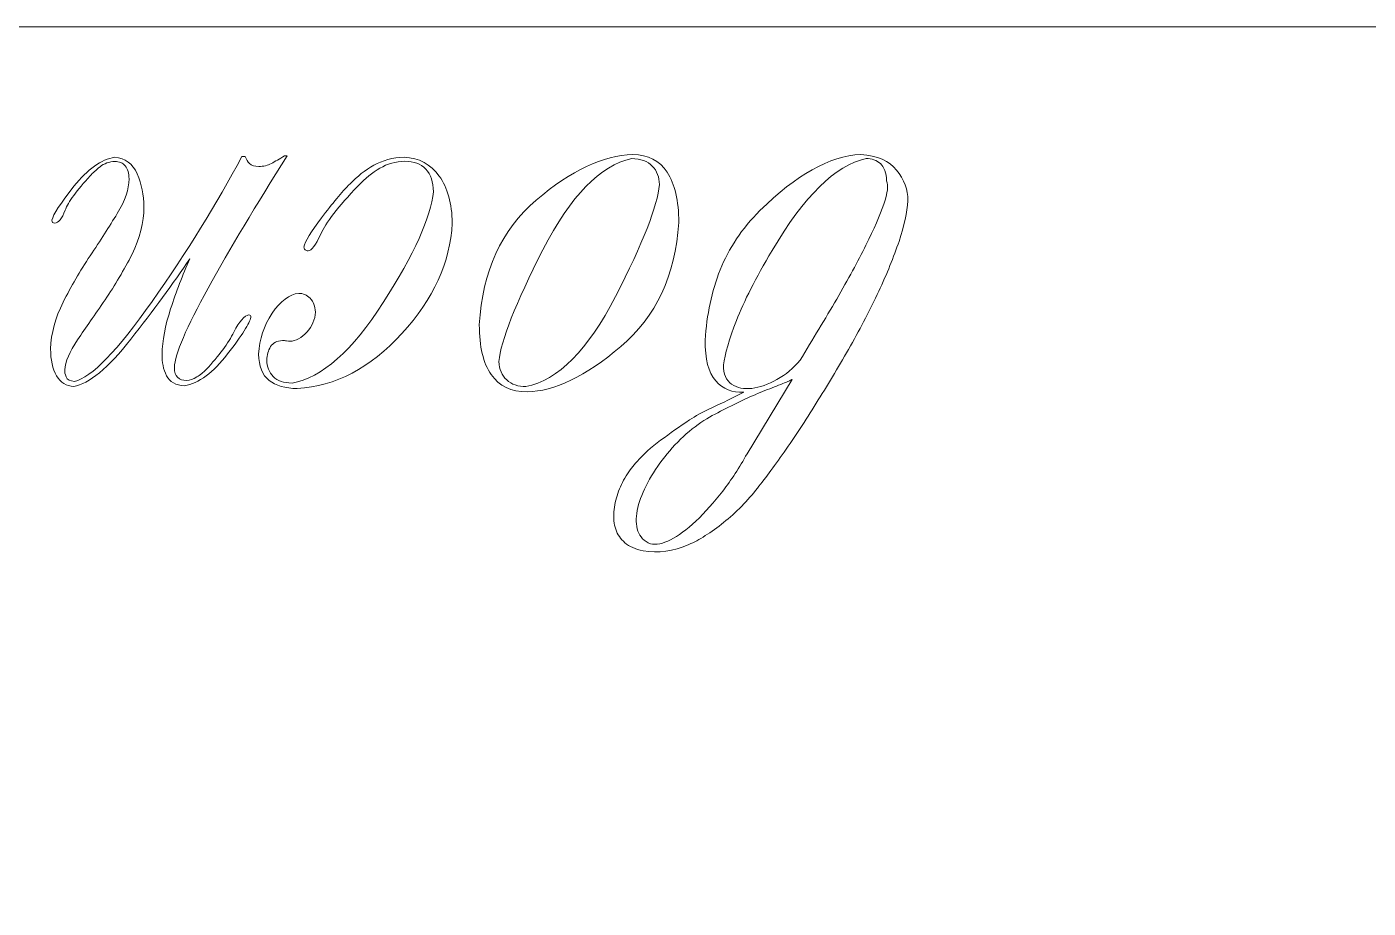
# Model space of a CAD drawing. Header units: centimetres. Extents: x -34.6 to 30.5, y -3.3 to 7.
# Drawn here: x 20.938 to 22.355, y 3.025 to 3.956 of the extents above; entities that cross this region are included whole.
import ezdxf

# ---------------------------------------------------------------- set-up
doc = ezdxf.new("R2010")
doc.units = ezdxf.units.CM
doc.header["$MEASUREMENT"] = 0
doc.layers.add('layer 1', color=7, linetype='Continuous')

msp = doc.modelspace()

# ---------------------------------------------------------------- linework, layer by layer
at = {"layer": 'layer 1', "color": 250, "lineweight": 9}
msp.add_open_spline([(24.0065, 0.65608), (23.96511, 0.41389), (23.08635, 0.22041), (22.00818, 0.22041), (22.00818, 0.22041), (20.93001, 0.22041), (20.05125, 0.41389), (20.00986, 0.65608), (20.00986, 0.65608), (20.00986, 0.65608), (18.40318, 0.65608), (18.40318, 0.65608), (18.40318, 0.65608), (17.54991, 0.65608), (16.85818, 1.39481), (16.85818, 2.30608), (16.85818, 2.30608), (16.85818, 3.21735), (17.54991, 3.95608), (18.40318, 3.95608), (18.40318, 3.95608), (18.40318, 3.95608), (25.61318, 3.95608), (25.61318, 3.95608), (25.61318, 3.95608), (26.46645, 3.95608), (27.15818, 3.21735), (27.15818, 2.30608), (27.15818, 2.30608), (27.15818, 1.39481), (26.46645, 0.65608), (25.61318, 0.65608), (25.61318, 0.65608), (25.61318, 0.65608), (24.0065, 0.65608), (24.0065, 0.65608)], degree=3, knots=[0, 0, 0, 0, 0.1, 0.1, 0.1, 0.1, 0.2, 0.2, 0.2, 0.2, 0.3, 0.3, 0.3, 0.3, 0.4, 0.4, 0.4, 0.4, 0.5, 0.5, 0.5, 0.5, 0.6, 0.6, 0.6, 0.6, 0.7, 0.7, 0.7, 0.7, 0.8, 0.8, 0.8, 0.8, 1, 1, 1, 1], dxfattribs=at)
at = {"layer": 'layer 1', "color": 242, "lineweight": 9}
for points, knots in [([(21.12736, 3.59403), (21.14105, 3.6089), (21.15093, 3.62212), (21.15676, 3.63366), (21.15676, 3.63366), (21.16271, 3.64509), (21.16795, 3.65116), (21.17235, 3.65188), (21.17235, 3.65188), (21.17343, 3.65188), (21.17414, 3.65164), (21.17438, 3.65116), (21.17438, 3.65116), (21.17461, 3.65069), (21.17474, 3.65009), (21.17474, 3.64914), (21.17474, 3.64914), (21.17355, 3.64331), (21.16545, 3.63045), (21.15021, 3.61057), (21.15021, 3.61057), (21.13498, 3.59081), (21.11974, 3.5795), (21.10462, 3.577), (21.10462, 3.577), (21.09534, 3.57748), (21.08903, 3.58105), (21.0857, 3.5876), (21.0857, 3.5876), (21.08225, 3.59426), (21.0807, 3.60188), (21.08094, 3.61045), (21.08094, 3.61045), (21.08117, 3.62438), (21.08415, 3.64033), (21.08998, 3.6583), (21.08998, 3.6583), (21.09581, 3.6764), (21.1026, 3.69389), (21.11022, 3.71115), (21.11022, 3.71115), (21.0926, 3.68485), (21.07177, 3.65652), (21.04784, 3.62616), (21.04784, 3.62616), (21.02392, 3.59569), (21.0038, 3.57903), (20.98761, 3.57629), (20.98761, 3.57629), (20.97976, 3.57653), (20.97369, 3.58034), (20.96952, 3.5876), (20.96952, 3.5876), (20.96535, 3.59498), (20.96321, 3.60438), (20.96321, 3.61605), (20.96321, 3.61605), (20.96369, 3.63224), (20.96809, 3.64866), (20.97643, 3.66533), (20.97643, 3.66533), (20.98476, 3.68187), (20.99428, 3.69818), (21.00499, 3.71425), (21.00499, 3.71425), (21.0157, 3.73032), (21.02523, 3.74508), (21.03356, 3.75888), (21.03356, 3.75888), (21.04189, 3.77257), (21.04606, 3.78472), (21.04606, 3.79543), (21.04606, 3.79543), (21.04606, 3.8015), (21.04475, 3.80602), (21.04201, 3.80912), (21.04201, 3.80912), (21.03939, 3.81233), (21.0357, 3.81388), (21.03106, 3.81388), (21.03106, 3.81388), (21.02499, 3.81364), (21.01975, 3.81174), (21.01547, 3.80829), (21.01547, 3.80829), (21.01118, 3.80483), (21.00773, 3.80162), (21.00511, 3.79888), (21.00511, 3.79888), (20.99071, 3.78329), (20.9819, 3.77115), (20.97857, 3.76234), (20.97857, 3.76234), (20.97535, 3.75353), (20.97166, 3.74901), (20.9675, 3.74877), (20.9675, 3.74877), (20.96655, 3.74877), (20.96583, 3.74901), (20.96535, 3.74948), (20.96535, 3.74948), (20.96488, 3.74984), (20.96464, 3.75067), (20.96464, 3.75186), (20.96464, 3.75186), (20.96583, 3.7577), (20.97357, 3.7696), (20.98785, 3.78769), (20.98785, 3.78769), (21.00226, 3.8059), (21.01654, 3.81602), (21.03106, 3.8184), (21.03106, 3.8184), (21.04201, 3.81745), (21.04987, 3.81162), (21.05463, 3.80079), (21.05463, 3.80079), (21.05939, 3.78995), (21.06177, 3.77841), (21.06177, 3.76603), (21.06177, 3.76603), (21.06177, 3.74936), (21.05761, 3.7327), (21.04927, 3.71603), (21.04927, 3.71603), (21.04082, 3.69937), (21.0313, 3.6833), (21.02071, 3.66771), (21.02071, 3.66771), (21.00999, 3.65211), (21.00035, 3.63807), (20.99178, 3.62557), (20.99178, 3.62557), (20.98321, 3.61295), (20.97869, 3.60247), (20.97821, 3.59379), (20.97821, 3.59379), (20.97797, 3.59176), (20.97845, 3.58926), (20.97964, 3.58629), (20.97964, 3.58629), (20.98071, 3.58343), (20.98369, 3.58188), (20.98833, 3.58165), (20.98833, 3.58165), (21.00642, 3.58581), (21.0338, 3.6139), (21.07034, 3.66604), (21.07034, 3.66604), (21.10701, 3.71806), (21.13867, 3.76912), (21.16533, 3.81912), (21.16533, 3.81912), (21.16533, 3.81912), (21.16878, 3.81912), (21.16878, 3.81912), (21.16878, 3.81912), (21.16974, 3.81614), (21.17128, 3.81364), (21.17331, 3.81162), (21.17331, 3.81162), (21.17545, 3.8096), (21.17866, 3.80864), (21.18319, 3.80864), (21.18319, 3.80864), (21.18807, 3.80864), (21.19247, 3.80971), (21.1964, 3.81174), (21.1964, 3.81174), (21.20033, 3.81388), (21.20497, 3.81662), (21.21033, 3.81983), (21.21033, 3.81983), (21.21033, 3.81983), (21.21318, 3.81983), (21.21318, 3.81983), (21.21318, 3.81983), (21.18033, 3.76805), (21.15248, 3.72151), (21.12962, 3.68008), (21.12962, 3.68008), (21.10665, 3.63878), (21.09474, 3.61081), (21.09391, 3.59617), (21.09391, 3.59617), (21.09391, 3.59153), (21.09498, 3.58807), (21.09736, 3.58593), (21.09736, 3.58593), (21.09962, 3.58367), (21.10284, 3.5826), (21.10677, 3.5826), (21.10677, 3.5826), (21.11022, 3.58284), (21.11379, 3.58402), (21.1176, 3.58629), (21.1176, 3.58629), (21.12129, 3.58843), (21.1245, 3.59105), (21.12736, 3.59403)], [0, 0, 0, 0, 0.0196078, 0.0196078, 0.0196078, 0.0196078, 0.0392157, 0.0392157, 0.0392157, 0.0392157, 0.0588235, 0.0588235, 0.0588235, 0.0588235, 0.0784314, 0.0784314, 0.0784314, 0.0784314, 0.0980392, 0.0980392, 0.0980392, 0.0980392, 0.1176471, 0.1176471, 0.1176471, 0.1176471, 0.1372549, 0.1372549, 0.1372549, 0.1372549, 0.1568627, 0.1568627, 0.1568627, 0.1568627, 0.1764706, 0.1764706, 0.1764706, 0.1764706, 0.1960784, 0.1960784, 0.1960784, 0.1960784, 0.2156863, 0.2156863, 0.2156863, 0.2156863, 0.2352941, 0.2352941, 0.2352941, 0.2352941, 0.254902, 0.254902, 0.254902, 0.254902, 0.2745098, 0.2745098, 0.2745098, 0.2745098, 0.2941176, 0.2941176, 0.2941176, 0.2941176, 0.3137255, 0.3137255, 0.3137255, 0.3137255, 0.3333333, 0.3333333, 0.3333333, 0.3333333, 0.3529412, 0.3529412, 0.3529412, 0.3529412, 0.372549, 0.372549, 0.372549, 0.372549, 0.3921569, 0.3921569, 0.3921569, 0.3921569, 0.4117647, 0.4117647, 0.4117647, 0.4117647, 0.4313725, 0.4313725, 0.4313725, 0.4313725, 0.4509804, 0.4509804, 0.4509804, 0.4509804, 0.4705882, 0.4705882, 0.4705882, 0.4705882, 0.4901961, 0.4901961, 0.4901961, 0.4901961, 0.5098039, 0.5098039, 0.5098039, 0.5098039, 0.5294118, 0.5294118, 0.5294118, 0.5294118, 0.5490196, 0.5490196, 0.5490196, 0.5490196, 0.5686275, 0.5686275, 0.5686275, 0.5686275, 0.5882353, 0.5882353, 0.5882353, 0.5882353, 0.6078431, 0.6078431, 0.6078431, 0.6078431, 0.627451, 0.627451, 0.627451, 0.627451, 0.6470588, 0.6470588, 0.6470588, 0.6470588, 0.6666667, 0.6666667, 0.6666667, 0.6666667, 0.6862745, 0.6862745, 0.6862745, 0.6862745, 0.7058824, 0.7058824, 0.7058824, 0.7058824, 0.7254902, 0.7254902, 0.7254902, 0.7254902, 0.745098, 0.745098, 0.745098, 0.745098, 0.7647059, 0.7647059, 0.7647059, 0.7647059, 0.7843137, 0.7843137, 0.7843137, 0.7843137, 0.8039216, 0.8039216, 0.8039216, 0.8039216, 0.8235294, 0.8235294, 0.8235294, 0.8235294, 0.8431373, 0.8431373, 0.8431373, 0.8431373, 0.8627451, 0.8627451, 0.8627451, 0.8627451, 0.8823529, 0.8823529, 0.8823529, 0.8823529, 0.9019608, 0.9019608, 0.9019608, 0.9019608, 0.9215686, 0.9215686, 0.9215686, 0.9215686, 0.9411765, 0.9411765, 0.9411765, 0.9411765, 0.9607843, 0.9607843, 0.9607843, 0.9607843, 1, 1, 1, 1]), ([(21.28794, 3.78829), (21.26699, 3.76603), (21.25389, 3.74901), (21.24854, 3.73722), (21.24854, 3.73722), (21.24318, 3.72544), (21.23877, 3.71961), (21.23532, 3.71961), (21.23532, 3.71961), (21.2339, 3.71961), (21.23282, 3.71996), (21.23199, 3.72068), (21.23199, 3.72068), (21.23116, 3.72139), (21.2308, 3.72222), (21.2308, 3.72342), (21.2308, 3.72342), (21.23187, 3.72925), (21.23818, 3.7396), (21.24937, 3.75448), (21.24937, 3.75448), (21.26068, 3.76936), (21.27068, 3.78138), (21.27961, 3.79043), (21.27961, 3.79043), (21.28699, 3.79805), (21.29532, 3.80459), (21.30448, 3.80983), (21.30448, 3.80983), (21.31365, 3.81507), (21.32448, 3.81793), (21.33674, 3.8184), (21.33674, 3.8184), (21.35233, 3.81769), (21.36459, 3.81102), (21.37364, 3.79852), (21.37364, 3.79852), (21.38257, 3.78603), (21.38721, 3.76936), (21.38745, 3.74877), (21.38745, 3.74877), (21.38531, 3.70734), (21.36757, 3.66854), (21.33424, 3.63212), (21.33424, 3.63212), (21.30079, 3.59581), (21.26401, 3.57641), (21.22378, 3.57415), (21.22378, 3.57415), (21.21104, 3.57415), (21.20104, 3.577), (21.1939, 3.58272), (21.1939, 3.58272), (21.18688, 3.58843), (21.18319, 3.5976), (21.18295, 3.61045), (21.18295, 3.61045), (21.18366, 3.62604), (21.18843, 3.64033), (21.19723, 3.65354), (21.19723, 3.65354), (21.20604, 3.66663), (21.21545, 3.67366), (21.22521, 3.67461), (21.22521, 3.67461), (21.22985, 3.67461), (21.2339, 3.67283), (21.23735, 3.66937), (21.23735, 3.66937), (21.2408, 3.66592), (21.2427, 3.66104), (21.24294, 3.65473), (21.24294, 3.65473), (21.24247, 3.64676), (21.23949, 3.63973), (21.2339, 3.63366), (21.2339, 3.63366), (21.2283, 3.62747), (21.22223, 3.62426), (21.2158, 3.62402), (21.2158, 3.62402), (21.21509, 3.62402), (21.2139, 3.62414), (21.21247, 3.62438), (21.21247, 3.62438), (21.21092, 3.62462), (21.20949, 3.62473), (21.20807, 3.62473), (21.20807, 3.62473), (21.20223, 3.6245), (21.19807, 3.62236), (21.19557, 3.61831), (21.19557, 3.61831), (21.19295, 3.61414), (21.19164, 3.6095), (21.19164, 3.60414), (21.19164, 3.60414), (21.19164, 3.59688), (21.1939, 3.59117), (21.19831, 3.58664), (21.19831, 3.58664), (21.20271, 3.58224), (21.20938, 3.57998), (21.21818, 3.57974), (21.21818, 3.57974), (21.24985, 3.58557), (21.28198, 3.6139), (21.3146, 3.66497), (21.3146, 3.66497), (21.34734, 3.71603), (21.36483, 3.75508), (21.36745, 3.78198), (21.36745, 3.78198), (21.36745, 3.79222), (21.36483, 3.80019), (21.35948, 3.80579), (21.35948, 3.80579), (21.35412, 3.81138), (21.34674, 3.81412), (21.33746, 3.81412), (21.33746, 3.81412), (21.32769, 3.81388), (21.31888, 3.81138), (21.31091, 3.80674), (21.31091, 3.80674), (21.30305, 3.80209), (21.29544, 3.79602), (21.28794, 3.78829)], [0, 0, 0, 0, 0.030303, 0.030303, 0.030303, 0.030303, 0.0606061, 0.0606061, 0.0606061, 0.0606061, 0.0909091, 0.0909091, 0.0909091, 0.0909091, 0.1212121, 0.1212121, 0.1212121, 0.1212121, 0.1515152, 0.1515152, 0.1515152, 0.1515152, 0.1818182, 0.1818182, 0.1818182, 0.1818182, 0.2121212, 0.2121212, 0.2121212, 0.2121212, 0.2424242, 0.2424242, 0.2424242, 0.2424242, 0.2727273, 0.2727273, 0.2727273, 0.2727273, 0.3030303, 0.3030303, 0.3030303, 0.3030303, 0.3333333, 0.3333333, 0.3333333, 0.3333333, 0.3636364, 0.3636364, 0.3636364, 0.3636364, 0.3939394, 0.3939394, 0.3939394, 0.3939394, 0.4242424, 0.4242424, 0.4242424, 0.4242424, 0.4545455, 0.4545455, 0.4545455, 0.4545455, 0.4848485, 0.4848485, 0.4848485, 0.4848485, 0.5151515, 0.5151515, 0.5151515, 0.5151515, 0.5454545, 0.5454545, 0.5454545, 0.5454545, 0.5757576, 0.5757576, 0.5757576, 0.5757576, 0.6060606, 0.6060606, 0.6060606, 0.6060606, 0.6363636, 0.6363636, 0.6363636, 0.6363636, 0.6666667, 0.6666667, 0.6666667, 0.6666667, 0.6969697, 0.6969697, 0.6969697, 0.6969697, 0.7272727, 0.7272727, 0.7272727, 0.7272727, 0.7575758, 0.7575758, 0.7575758, 0.7575758, 0.7878788, 0.7878788, 0.7878788, 0.7878788, 0.8181818, 0.8181818, 0.8181818, 0.8181818, 0.8484848, 0.8484848, 0.8484848, 0.8484848, 0.8787879, 0.8787879, 0.8787879, 0.8787879, 0.9090909, 0.9090909, 0.9090909, 0.9090909, 0.9393939, 0.9393939, 0.9393939, 0.9393939, 1, 1, 1, 1]), ([(21.46661, 3.57058), (21.44958, 3.57058), (21.43697, 3.57665), (21.42852, 3.58879), (21.42852, 3.58879), (21.42018, 3.60081), (21.41602, 3.61843), (21.41602, 3.6414), (21.41602, 3.6414), (21.41923, 3.69782), (21.43935, 3.74163), (21.47613, 3.77305), (21.47613, 3.77305), (21.51303, 3.80448), (21.54707, 3.82054), (21.57814, 3.82126), (21.57814, 3.82126), (21.59421, 3.82102), (21.60635, 3.81471), (21.61445, 3.80245), (21.61445, 3.80245), (21.62254, 3.79007), (21.62671, 3.77234), (21.62671, 3.74936), (21.62671, 3.74936), (21.62313, 3.69342), (21.60278, 3.64985), (21.56541, 3.61843), (21.56541, 3.61843), (21.52815, 3.587), (21.49518, 3.57105), (21.46661, 3.57058)], [0, 0, 0, 0, 0.1111111, 0.1111111, 0.1111111, 0.1111111, 0.2222222, 0.2222222, 0.2222222, 0.2222222, 0.3333333, 0.3333333, 0.3333333, 0.3333333, 0.4444444, 0.4444444, 0.4444444, 0.4444444, 0.5555556, 0.5555556, 0.5555556, 0.5555556, 0.6666667, 0.6666667, 0.6666667, 0.6666667, 0.7777778, 0.7777778, 0.7777778, 0.7777778, 1, 1, 1, 1]), ([(21.4653, 3.57605), (21.49922, 3.58296), (21.53077, 3.61474), (21.55981, 3.67116), (21.55981, 3.67116), (21.58885, 3.7277), (21.60433, 3.7671), (21.60623, 3.78948), (21.60623, 3.78948), (21.60623, 3.79733), (21.60373, 3.80388), (21.59873, 3.809), (21.59873, 3.809), (21.59374, 3.81412), (21.58647, 3.81674), (21.57695, 3.81697), (21.57695, 3.81697), (21.54362, 3.80971), (21.51243, 3.77769), (21.48327, 3.72068), (21.48327, 3.72068), (21.45411, 3.66378), (21.43863, 3.62438), (21.43673, 3.60247), (21.43673, 3.60247), (21.43697, 3.59438), (21.4397, 3.58795), (21.44494, 3.58319), (21.44494, 3.58319), (21.45018, 3.57843), (21.45696, 3.57605), (21.4653, 3.57605)], [0, 0, 0, 0, 0.1111111, 0.1111111, 0.1111111, 0.1111111, 0.2222222, 0.2222222, 0.2222222, 0.2222222, 0.3333333, 0.3333333, 0.3333333, 0.3333333, 0.4444444, 0.4444444, 0.4444444, 0.4444444, 0.5555556, 0.5555556, 0.5555556, 0.5555556, 0.6666667, 0.6666667, 0.6666667, 0.6666667, 0.7777778, 0.7777778, 0.7777778, 0.7777778, 1, 1, 1, 1]), ([(21.65456, 3.62521), (21.65623, 3.65199), (21.66147, 3.67675), (21.67039, 3.69937), (21.67039, 3.69937), (21.67932, 3.72198), (21.69336, 3.74294), (21.71241, 3.76198), (21.71241, 3.76198), (21.75062, 3.79983), (21.78597, 3.81959), (21.81883, 3.82126), (21.81883, 3.82126), (21.83621, 3.82007), (21.84894, 3.81459), (21.8568, 3.80483), (21.8568, 3.80483), (21.86477, 3.79483), (21.8687, 3.784), (21.8687, 3.77246), (21.8687, 3.77246), (21.86799, 3.76032), (21.86489, 3.74603), (21.8593, 3.72949), (21.8593, 3.72949), (21.8537, 3.71306), (21.84656, 3.69544), (21.83787, 3.67675), (21.83787, 3.67675), (21.82906, 3.65795), (21.81918, 3.63878), (21.808, 3.61914), (21.808, 3.61914), (21.79681, 3.5995), (21.7855, 3.58045), (21.77395, 3.562), (21.77395, 3.562), (21.76253, 3.54344), (21.7511, 3.52617), (21.74003, 3.50999), (21.74003, 3.50999), (21.72884, 3.4938), (21.71872, 3.48011), (21.70967, 3.46868), (21.70967, 3.46868), (21.70479, 3.46237), (21.6992, 3.45618), (21.69313, 3.44987), (21.69313, 3.44987), (21.68694, 3.44356), (21.68063, 3.43785), (21.67408, 3.43262), (21.67408, 3.43262), (21.66754, 3.42738), (21.66111, 3.42274), (21.65468, 3.41869), (21.65468, 3.41869), (21.64837, 3.41452), (21.64254, 3.41155), (21.63742, 3.4094), (21.63742, 3.4094), (21.62099, 3.40214), (21.6048, 3.4), (21.58897, 3.40274), (21.58897, 3.40274), (21.58088, 3.4044), (21.57445, 3.40714), (21.56981, 3.41119), (21.56981, 3.41119), (21.56517, 3.41512), (21.56195, 3.41988), (21.56005, 3.42547), (21.56005, 3.42547), (21.55814, 3.43107), (21.55755, 3.43714), (21.55814, 3.4438), (21.55814, 3.4438), (21.55874, 3.45035), (21.56005, 3.4569), (21.56231, 3.46333), (21.56231, 3.46333), (21.56457, 3.46963), (21.56743, 3.47582), (21.571, 3.48178), (21.571, 3.48178), (21.57469, 3.48773), (21.5785, 3.49273), (21.58266, 3.49689), (21.58266, 3.49689), (21.58921, 3.50463), (21.59742, 3.51213), (21.60742, 3.51939), (21.60742, 3.51939), (21.61742, 3.52677), (21.62766, 3.53391), (21.63813, 3.54094), (21.63813, 3.54094), (21.64373, 3.54486), (21.65182, 3.54927), (21.66242, 3.55415), (21.66242, 3.55415), (21.67301, 3.55903), (21.68396, 3.56438), (21.69539, 3.57022), (21.69539, 3.57022), (21.68325, 3.5695), (21.67337, 3.57343), (21.66575, 3.58224), (21.66575, 3.58224), (21.65801, 3.59093), (21.65432, 3.60533), (21.65456, 3.62521)], [0, 0, 0, 0, 0.0344828, 0.0344828, 0.0344828, 0.0344828, 0.0689655, 0.0689655, 0.0689655, 0.0689655, 0.1034483, 0.1034483, 0.1034483, 0.1034483, 0.137931, 0.137931, 0.137931, 0.137931, 0.1724138, 0.1724138, 0.1724138, 0.1724138, 0.2068966, 0.2068966, 0.2068966, 0.2068966, 0.2413793, 0.2413793, 0.2413793, 0.2413793, 0.2758621, 0.2758621, 0.2758621, 0.2758621, 0.3103448, 0.3103448, 0.3103448, 0.3103448, 0.3448276, 0.3448276, 0.3448276, 0.3448276, 0.3793103, 0.3793103, 0.3793103, 0.3793103, 0.4137931, 0.4137931, 0.4137931, 0.4137931, 0.4482759, 0.4482759, 0.4482759, 0.4482759, 0.4827586, 0.4827586, 0.4827586, 0.4827586, 0.5172414, 0.5172414, 0.5172414, 0.5172414, 0.5517241, 0.5517241, 0.5517241, 0.5517241, 0.5862069, 0.5862069, 0.5862069, 0.5862069, 0.6206897, 0.6206897, 0.6206897, 0.6206897, 0.6551724, 0.6551724, 0.6551724, 0.6551724, 0.6896552, 0.6896552, 0.6896552, 0.6896552, 0.7241379, 0.7241379, 0.7241379, 0.7241379, 0.7586207, 0.7586207, 0.7586207, 0.7586207, 0.7931034, 0.7931034, 0.7931034, 0.7931034, 0.8275862, 0.8275862, 0.8275862, 0.8275862, 0.862069, 0.862069, 0.862069, 0.862069, 0.8965517, 0.8965517, 0.8965517, 0.8965517, 0.9310345, 0.9310345, 0.9310345, 0.9310345, 1, 1, 1, 1]), ([(21.84609, 3.79329), (21.84585, 3.80186), (21.8437, 3.80793), (21.83966, 3.81162), (21.83966, 3.81162), (21.83561, 3.81519), (21.83049, 3.81697), (21.82454, 3.81697), (21.82454, 3.81697), (21.79216, 3.80971), (21.75907, 3.77733), (21.72515, 3.71972), (21.72515, 3.71972), (21.70789, 3.69056), (21.69539, 3.66604), (21.68765, 3.64604), (21.68765, 3.64604), (21.67979, 3.62604), (21.67527, 3.61045), (21.67385, 3.59902), (21.67385, 3.59902), (21.67385, 3.58926), (21.6767, 3.58248), (21.68253, 3.57867), (21.68253, 3.57867), (21.68836, 3.57474), (21.69551, 3.57331), (21.70384, 3.57426), (21.70384, 3.57426), (21.71217, 3.57522), (21.7211, 3.57831), (21.73039, 3.58355), (21.73039, 3.58355), (21.73967, 3.58867), (21.74776, 3.59557), (21.75479, 3.60391), (21.75479, 3.60391), (21.76847, 3.62616), (21.78133, 3.64783), (21.79347, 3.66854), (21.79347, 3.66854), (21.8055, 3.68937), (21.81585, 3.7083), (21.8243, 3.72544), (21.8243, 3.72544), (21.83275, 3.74246), (21.83906, 3.75698), (21.84311, 3.76889), (21.84311, 3.76889), (21.84727, 3.78067), (21.84823, 3.78888), (21.84609, 3.79329)], [0, 0, 0, 0, 0.0714286, 0.0714286, 0.0714286, 0.0714286, 0.1428571, 0.1428571, 0.1428571, 0.1428571, 0.2142857, 0.2142857, 0.2142857, 0.2142857, 0.2857143, 0.2857143, 0.2857143, 0.2857143, 0.3571429, 0.3571429, 0.3571429, 0.3571429, 0.4285714, 0.4285714, 0.4285714, 0.4285714, 0.5, 0.5, 0.5, 0.5, 0.5714286, 0.5714286, 0.5714286, 0.5714286, 0.6428571, 0.6428571, 0.6428571, 0.6428571, 0.7142857, 0.7142857, 0.7142857, 0.7142857, 0.7857143, 0.7857143, 0.7857143, 0.7857143, 0.8571429, 0.8571429, 0.8571429, 0.8571429, 1, 1, 1, 1]), ([(21.74038, 3.58093), (21.73527, 3.57879), (21.72943, 3.57641), (21.72277, 3.57391), (21.72277, 3.57391), (21.7161, 3.57141), (21.7092, 3.56843), (21.70182, 3.56522), (21.70182, 3.56522), (21.69456, 3.56189), (21.68706, 3.55843), (21.67932, 3.5545), (21.67932, 3.5545), (21.6717, 3.55069), (21.66396, 3.54665), (21.65635, 3.54212), (21.65635, 3.54212), (21.64801, 3.53725), (21.63968, 3.53106), (21.63159, 3.52332), (21.63159, 3.52332), (21.62337, 3.5157), (21.61599, 3.50737), (21.60921, 3.49856), (21.60921, 3.49856), (21.60254, 3.48975), (21.59683, 3.4807), (21.59219, 3.47142), (21.59219, 3.47142), (21.58754, 3.46214), (21.58433, 3.45333), (21.58278, 3.44523), (21.58278, 3.44523), (21.58112, 3.43714), (21.58136, 3.42988), (21.5835, 3.42357), (21.5835, 3.42357), (21.58552, 3.41738), (21.58993, 3.41273), (21.59671, 3.41), (21.59671, 3.41), (21.60897, 3.40774), (21.62504, 3.41571), (21.6448, 3.43404), (21.6448, 3.43404), (21.65456, 3.44356), (21.66396, 3.45416), (21.67313, 3.46582), (21.67313, 3.46582), (21.68218, 3.47737), (21.69075, 3.49058), (21.69884, 3.50522), (21.69884, 3.50522), (21.69884, 3.50522), (21.74634, 3.58367), (21.74634, 3.58367), (21.74634, 3.58367), (21.74634, 3.58367), (21.74538, 3.58319), (21.74348, 3.58224), (21.74348, 3.58224), (21.74253, 3.58176), (21.74158, 3.58129), (21.74038, 3.58093)], [0, 0, 0, 0, 0.0588235, 0.0588235, 0.0588235, 0.0588235, 0.1176471, 0.1176471, 0.1176471, 0.1176471, 0.1764706, 0.1764706, 0.1764706, 0.1764706, 0.2352941, 0.2352941, 0.2352941, 0.2352941, 0.2941176, 0.2941176, 0.2941176, 0.2941176, 0.3529412, 0.3529412, 0.3529412, 0.3529412, 0.4117647, 0.4117647, 0.4117647, 0.4117647, 0.4705882, 0.4705882, 0.4705882, 0.4705882, 0.5294118, 0.5294118, 0.5294118, 0.5294118, 0.5882353, 0.5882353, 0.5882353, 0.5882353, 0.6470588, 0.6470588, 0.6470588, 0.6470588, 0.7058824, 0.7058824, 0.7058824, 0.7058824, 0.7647059, 0.7647059, 0.7647059, 0.7647059, 0.8235294, 0.8235294, 0.8235294, 0.8235294, 0.8823529, 0.8823529, 0.8823529, 0.8823529, 1, 1, 1, 1])]:
    msp.add_open_spline(points, degree=3, knots=knots, dxfattribs=at)

doc.saveas('drawing.dxf')
